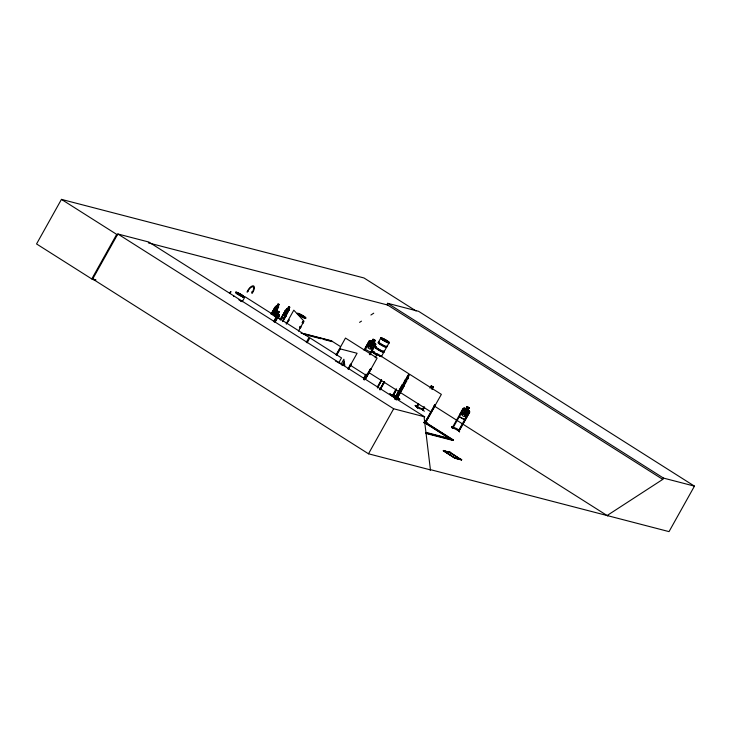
<?xml version="1.0" encoding="UTF-8"?>
<svg xmlns="http://www.w3.org/2000/svg" width="731" height="731" viewBox="0 0 731 731"><rect width="100%" height="100%" fill="white"/><g stroke="black" fill="none" stroke-linecap="round" stroke-linejoin="round"><path stroke-width="1.1" d="M275.477 317.994L275.432 320.16L274.746 319.84M274.664 316.587C273.394 312.822 276.519 312.612 275.34 316.276C277.954 313.288 279.461 315.719 275.486 316.998M403.594 383.199L404.142 383.409L404.38 381.399M278.502 307.678L278.548 306.746L277.862 306.572L279.087 304.379L275.688 311.634L274.18 313.252L273.184 312.996L273.641 311.104L278.027 304.105L276.866 306.335L276.08 306.106L275.331 306.837L271.493 314.229L272.133 312.722M278.612 306.792L275.258 313.544M289.156 310.447L289.202 309.515L282.824 321.622M459.26 430.248L459.561 431.92L459.397 431.345M459.406 430.723L459.315 431.719L459.223 430.193M422.18 409.04L424.336 411.288M424.199 422.883L427.388 423.678L427.26 423.112L424.071 422.299M370.325 340.6L369.237 340.975L365.975 346.814L365.363 349.345L370.544 352.251L372.518 350.496M365.454 349.308L365.984 346.805M459.89 414.276L459.36 416.844L464.55 419.667L466.533 417.885M395.06 395.864L399.811 399.638L395.042 395.818M395.115 396.257L399.775 399.181M416.04 310.958L363.974 277.963L61.45 199.38L36.55 243.944L92.471 279.379L95.679 280.211M116.521 234.678L91.823 278.867L92.91 279.151M92.471 279.379L117.846 233.984L148.813 242.025L424.629 416.816L424.163 417.648L430.431 469.887L429.782 469.476L669.029 531.62L694.45 486.133L418.635 311.342L387.668 303.301L386.946 304.599L662.761 479.39L663.483 478.092L694.45 486.133M229.616 293.396L230.813 291.715L230.009 293.295M242.253 301.711L245.022 296.759L276.638 316.788L273.869 321.741M271.018 313.937L274.637 308.071M271.228 314.074L275.377 306.846M271.521 314.147L274.838 308.208L274.344 307.998M272.425 314.823L273.485 312.841L274.6 312.384L275.943 313.014M272.48 314.869L273.54 312.895L274.582 312.475C276.236 311.534 280.887 317.09 279.187 314.659M273.668 315.034L274.582 313.398L275.998 313.142L277.168 310.821L279.205 311.808L277.981 314.001L279.288 314.622M275.203 312.831L277.497 308.82M274.216 316.331L275.587 313.873L277.469 314.769L275.176 318.862M274.692 322.261L277.46 317.309L309.076 337.347L306.307 342.3M275.395 321.704L278.063 316.66L278.621 316.925M277.817 318.625L279.452 315.71L277.844 318.652M280.019 319.675L285.291 310.839L280.512 319.886M280.22 319.812L285.967 309.569L287.53 309.103M287.457 309.14L288.69 306.874L289.814 307.184L286.342 314.403L284.834 316.02L283.847 315.765L284.295 313.873L288.754 306.91M282.888 320.425L285.099 316.459M286.205 314.485L287.31 312.502M282.541 321.539L288.16 311.589M286.15 323.87L293.798 310.182L303.995 321.192L298.458 331.088M286.451 323.952L288.9 320.123M287.996 321.731L289.174 319.785M307.13 342.821L309.898 337.868L341.514 357.907L338.745 362.859M336.077 354.9L345.489 338.069L377.105 358.099L365.189 379.426M336.571 354.745L339.888 348.806L357.084 353.274L348.23 369.118M336.772 354.964L340.089 349.263L339.55 348.925M341.103 364.193L343.872 359.241L344.785 365.39M342.017 365.61L344.228 361.644M343.278 364.687L344.383 362.704M348.075 368.799L350.743 364.029L351.236 364.23L348.568 369M348.285 368.927L351.236 364.23M363.983 350.131L369.192 340.893L370.334 340.509L375.469 343.396L375.807 344.612L370.005 354.818M364.586 350.469L369.036 342.519L368.424 342.181M371.823 341.359L373.057 339.157L375.268 340.399L374.034 342.601M369.402 354.48L374.4 345.535L375.012 345.882M378.576 341.971L380.787 338.024M363.864 378.018L366.003 374.199M375.167 357.788L377.388 353.831L409.004 373.87L394.95 399.007M363.444 379.005L366.112 374.235M363.874 379.316L366.542 374.546M363.983 379.343L366.651 374.574M364.65 379.087L370.626 368.625L371.165 368.963L365.299 379.453M364.23 380.074L370.626 368.625M381.582 356.244L383.784 352.296M384.241 351.465L386.525 347.371M386.982 346.549L389.203 342.601M377.571 386.644L381.445 379.718M377.342 387.741L381.637 379.846M377.543 387.869L381.418 380.933M379.691 389.605L384.113 381.683M379.882 389.733L384.314 381.81M380.568 388.709L383.894 382.77M380.211 389.833L384.643 381.911M389.742 394.155L394.713 397.618L390.016 394.173M396.193 388.974L392.273 395.891L397.216 397.911M396.357 389.093L392.584 396.083L392.803 395.352L393.342 395.581L392.62 395.224M392.711 395.261L392.976 396.229L396.083 390.144M392.922 396.211L396.239 390.253M394.411 398.669L402.525 384.387L394.521 398.697M404.088 382.267L406.838 378.274L404.49 380.467M408.108 375.195L406.783 377.443L407.167 378.484L404.883 382.578L403.11 384.022M395.06 399.035L403.055 384.725L402.406 384.36M396.878 397.774L402.708 386.717M395.69 399.482L409.744 374.336L441.36 394.375L425.25 422.975C426.813 423.121 424.144 421.248 425.881 422.436M395.8 399.51L406.582 379.782M397.052 397.783L400.926 390.847M402.032 388.865L403.146 386.891M396.229 399.82L404.334 385.529L396.339 399.848M404.645 384.607L406.884 380.714M95.889 279.836L92.682 279.004L368.497 453.796L393.662 408.775L424.629 416.816M415.784 405.413L415.29 405.577M417.3 407.222L417.447 406.409L417.173 407.167M418.826 404.142L417.145 407.094M417.502 407.852L415.245 405.595L417.502 407.852L415.738 405.431M429.983 388.152L431.18 385.849L433.319 386.937L432.094 389.13M431.984 389.166L433.319 386.937M423.413 409.461C422.463 408.355 422.856 410.054 422.271 409.68C426.009 409.232 418.58 409.68 416.524 406.783M422.481 409.826L423.998 406.738M424.647 407.103L422.938 410.064L423.286 409.351M425.479 423.057L424.912 422.71L434.881 404.892L425.113 422.207M425.341 423.021L435.411 405.23L434.762 404.864M452.48 426.52L451.895 426.685M458.62 430.285C457.643 427.982 451.228 427.032 452.864 426.931M459.973 414.313L463.235 408.465L464.313 408.099L469.403 410.868L469.823 412.01L458.967 431.089L468.991 413.262L468.388 412.924L458.428 430.787L458.858 430.13L459.443 430.458M452.443 428.046L451.932 426.657L452.069 427.845L452.653 427.672L452.434 426.511L452.635 427.662M453.083 427.845L453.476 427.251M453.037 427.863L462.997 410L462.394 409.707M469.476 410.813L468.041 410.018L469.265 407.825L467.054 406.619L465.83 408.83L464.322 407.999L463.18 408.41L452.361 427.489L459.031 431.08M467.091 406.738L465.866 408.94L464.349 409.068L462.056 413.161L462.184 415.519L464.249 416.643L466.341 415.491L468.626 411.398L467.931 410.064L469.156 407.861M443.278 450.799L449.93 452.105L461.581 459.982L455.13 458.31L443.278 450.799L449.729 452.471L461.581 459.982M443.79 451.054L450.086 452.261L443.79 451.054L454.984 458.145L461.279 459.36M458.739 430.12L458.447 430.76M425.871 433.419L452.955 440.446L453.266 439.898L424.345 421.568M454.984 458.145L461.791 459.616M455.13 458.31L443.489 450.424M284.341 318.405L285.922 316.313L284.341 318.405L281.791 317.72L286.808 308.911M402.927 386.516L404.069 385.246L402.982 386.644M390.153 393.927L394.886 397.244M242.089 296.43L243.112 296.631M243.167 296.877L242.043 296.192M303.84 317.601L304.672 317.693M466.46 417.84L464.541 419.567L459.452 416.78M415.564 405.705L417.173 407.642M359.579 322.371L361.47 321.137M370.9 315.015L373.733 313.179M607.095 515.529L662.761 479.39M274.198 320.617L276.19 319.346L278.474 315.253L277.871 314.038L279.205 311.808M230.356 291.897L230.886 291.76M230.548 292.217L230.146 292.948M236.332 292.683L237.063 293.003M237.045 293.076L236.424 292.711M242.381 296.612L242.92 296.841L242.436 296.622M243.012 296.603L242.354 296.402M298.248 313.891L298.367 313.946M381.865 338.599L381.408 338.407L381.92 338.554M388.188 342.474L387.54 341.925M387.366 341.898L387.54 342.099M387.329 342.117L388.207 342.336L387.512 341.898M388.198 342.675L387.156 341.98M417.666 406.573L416.926 406.153L417.529 406.463M371.165 368.963L370.516 368.588M403.795 385.191L404.334 385.529M425.104 421.997L424.994 422.756L448.13 437.394M424.099 422.354L427.269 423.121M423.962 422.609L427.16 423.487M423.971 422.673L427.397 423.651M148.347 242.866L387.585 305.01M278.027 304.105L279.151 304.416M278.027 304.187L279.078 304.48M288.681 306.956L289.732 307.248M289.266 309.56L288.59 309.377M276.062 306.179L278.557 306.856M286.716 308.948L289.211 309.624M285.492 310.977L284.999 310.766M281.855 317.647L284.35 318.323M304.845 333.875L331.28 340.747L340.582 346.64M301.09 333.144L331.929 341.158M303.374 334.168L306.682 335.026M308.893 335.593L321.037 338.755M323.239 339.321L332.075 341.624M426.136 432.414L451.484 439.002L451.173 439.559L425.826 432.971M426.182 432.862L453.266 439.898M368.497 453.796L430.477 469.896L429.782 469.476M406.738 377.406L407.907 377.79L408.035 378.786M397.216 397.107L397.472 397.152M396.988 397.235L393.232 395.754M431.208 385.959L433.209 386.973M335.419 361.023L344.557 365.61M416.725 406.939L416.88 406.144M467.054 406.637L469.265 407.843M387.668 303.301L663.483 478.092M433.912 405.787L607.744 515.94M368.378 372.262L399.044 391.688M399.784 392.163L431.4 412.193M349.902 364.997L367.145 375.926M424.684 422.015L452.635 439.733L452.325 440.29L424.373 422.573M450.058 438.618L452.955 440.446M117.846 233.984L393.662 408.775M61.45 199.38L117.38 234.815M449.876 452.635L461.069 459.726M387.174 342.135L387.476 341.989M389.778 394.137L394.713 397.618M273.166 314.33L272.709 314.147M422.527 409.214L417.556 406.756M375.396 343.451L375.716 344.603M407.788 377.817L407.916 378.759M383.601 352.022A4.797 0.576 29.2 0 1 379.133 350.414A4.797 0.576 29.2 0 1 375.889 347.664M383.373 351.364A4.879 0.585 29.2 0 1 379.846 350.441A4.879 0.585 29.2 0 1 375.99 347.344M380.979 356.472A4.815 0.576 29.2 0 1 379.471 355.896M377.379 354.846A4.815 0.576 29.2 0 1 373.422 352.278A4.815 0.576 29.2 0 1 374.217 351.986M381.317 356.152A4.815 0.576 29.2 0 1 381.372 356.527M381.015 355.467A4.797 0.576 29.2 0 1 378.621 355.129M377.534 354.562A4.797 0.576 29.2 0 1 373.742 351.501M381.408 355.988A4.815 0.576 29.2 0 1 378.557 355.248M377.47 354.681A4.815 0.576 29.2 0 1 373.66 351.611M386.123 346.448A4.879 0.585 29.2 0 1 382.596 345.525A4.879 0.585 29.2 0 1 378.74 342.419M384.077 351.2A4.815 0.576 29.2 0 1 379.599 349.592A4.815 0.576 29.2 0 1 376.337 346.832M386.361 347.106A4.815 0.576 29.2 0 1 382.432 345.8A4.815 0.576 29.2 0 1 378.238 342.684M383.519 351.108A4.879 0.585 29.2 0 1 379.983 350.195A4.879 0.585 29.2 0 1 376.127 347.088M386.27 346.192A4.879 0.585 29.2 0 1 382.733 345.27A4.879 0.585 29.2 0 1 378.877 342.172M386.818 346.284A4.797 0.576 29.2 0 1 382.34 344.676A4.797 0.576 29.2 0 1 379.097 341.925M376.036 354.672A4.797 0.576 29.2 0 1 373.331 352.232M380.221 356.454A4.815 0.576 29.2 0 1 379.362 356.088M377.269 355.038A4.815 0.576 29.2 0 1 373.459 351.976M381.207 356.353A4.815 0.576 29.2 0 1 381.262 356.719M302.981 321.357A4.815 0.576 29.2 0 1 303.091 322.079M300.13 326.583A4.879 0.585 29.2 0 1 300.24 327.314M302.972 322.59A4.815 0.576 29.2 0 1 301.985 322.691M300.24 326.282A4.815 0.576 29.2 0 1 300.34 326.995M300.222 327.506A4.815 0.576 29.2 0 1 299.884 327.826M299.984 326.839A4.879 0.585 29.2 0 1 300.094 327.57M303.182 322.334A4.879 0.585 29.2 0 1 302.844 322.654M302.872 321.667A4.879 0.585 29.2 0 1 302.981 322.398M241.733 300.578A4.815 0.576 29.2 0 1 238.891 299.838M233.655 296.521A4.815 0.576 29.2 0 1 233.993 296.21M241.632 300.889A4.879 0.585 29.2 0 1 240.627 300.989M241.659 301.41A4.879 0.585 29.2 0 1 241.139 301.464M252.012 291.897L251.967 293.369L252.935 292.135A6.478 2.641 -57.7 0 0 253.41 285.839A6.478 2.641 -57.7 0 0 247.608 290.783L247.078 292.135L248.449 290.993L248.001 290.883A5.409 2.202 -57.7 0 1 252.853 286.762A5.409 2.202 -57.7 0 1 252.451 292.007L252.012 291.897M371.622 348.714L370.845 348.477L370.827 345.763C368.15 348.605 365.792 346.421 370.626 345.014C369.374 340.418 372.253 341.121 371.339 344.758C373.934 342.081 376.2 344.219 371.531 345.544L371.622 348.714M465.629 416.131L464.861 415.985L464.825 413.207C461.946 416.021 459.909 413.929 464.624 412.467C463.363 407.925 466.241 408.565 465.336 412.202C467.931 409.515 470.216 411.608 465.528 412.978L465.629 416.131M274.609 312.402L275.669 309.789L277.716 307.395L276.455 307.148L274.171 311.242L275.158 311.497L277.442 307.404L275.733 309.222L275.98 306.983L275.24 309.661L273.129 312.009L275.203 310.2L274.6 312.384M285.264 315.171L286.333 312.557L288.38 310.163L286.388 311.991L286.579 309.834L285.903 312.429L283.747 314.86L285.858 312.969L285.264 315.171M278.063 304.635L277.652 305.366L278.292 305.531L278.694 304.8L278.063 304.635M277.351 311.479L276.948 312.21L278.155 312.786L278.557 312.055L277.351 311.479M287.109 309.917L284.825 314.01L285.812 314.266L288.105 310.172L287.109 309.917M288.718 307.404L288.316 308.135L288.946 308.299L289.357 307.568L288.718 307.404M370.352 341.587L368.058 345.681L368.186 348.057L370.242 349.208L372.326 348.075L374.61 343.981L373.916 342.629L375.149 340.436L373.084 339.285L371.86 341.478L370.352 341.587M371.449 342.209L369.164 346.302L371.22 347.453L373.504 343.36L371.449 342.209M373.249 339.851L372.837 340.582L374.162 341.331L374.574 340.6L373.249 339.851M418.242 403.85L416.606 406.884L418.306 403.923M431.381 386.525L430.97 387.256L432.24 387.896L432.651 387.165L431.381 386.525M465.455 409.671L463.171 413.764L465.236 414.888L467.52 410.795L465.455 409.671M467.255 407.313L466.844 408.044L468.169 408.766L468.58 408.035L467.255 407.313M382.203 339.02A4.797 0.576 29.2 0 0 389.175 342.519A4.797 0.576 29.2 0 0 383.903 338.846A4.797 0.576 29.2 0 0 382.203 339.02M381.966 339.449A4.797 0.576 29.2 0 0 388.938 342.949A4.797 0.576 29.2 0 0 383.665 339.266A4.788 0.576 29.2 0 0 381.975 339.44A4.788 0.576 29.2 0 0 388.938 342.94A4.788 0.576 29.2 0 0 383.674 339.266A4.797 0.576 29.2 0 0 381.966 339.449M382.094 339.193A4.815 0.576 29.2 0 0 389.102 342.702A4.815 0.576 29.2 0 0 383.802 339.01A4.815 0.576 29.2 0 0 382.094 339.193M298.805 314.494A4.815 0.576 29.2 0 0 305.796 318.003A4.815 0.576 29.2 0 0 300.514 314.321A4.815 0.576 29.2 0 0 298.805 314.494M298.586 314.924A4.779 0.576 29.2 0 0 305.531 318.414A4.779 0.576 29.2 0 0 300.277 314.75A4.779 0.576 29.2 0 0 298.586 314.924M298.705 314.659A4.815 0.576 29.2 0 0 305.713 318.177A4.815 0.576 29.2 0 0 300.414 314.485A4.815 0.576 29.2 0 0 298.705 314.659M237.091 293.332A4.815 0.576 29.2 0 0 244.081 296.841A4.815 0.576 29.2 0 0 238.799 293.158A4.815 0.576 29.2 0 0 237.091 293.332M236.881 293.743A4.779 0.576 29.2 0 0 243.834 297.225A4.779 0.576 29.2 0 0 238.58 293.57A4.779 0.576 29.2 0 0 236.881 293.743M236.999 293.487A4.815 0.576 29.2 0 0 243.999 297.005A4.815 0.576 29.2 0 0 238.708 293.314A4.815 0.576 29.2 0 0 236.999 293.487"/></g></svg>
